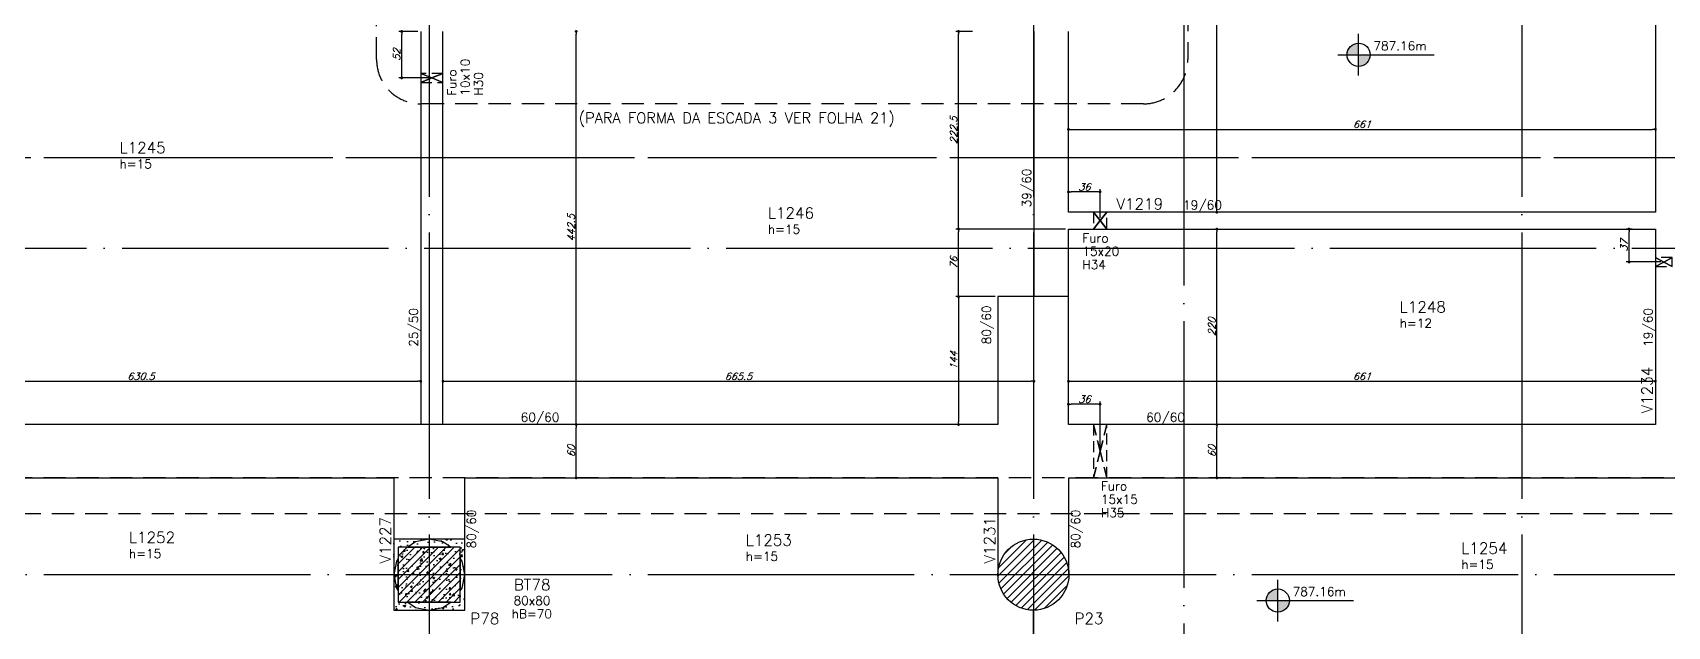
# Model space of a CAD drawing. Extents: x -4228 to 5417, y -2048 to 2452.
# Drawn here: x -2387 to -546, y -543 to 126 of the extents above; entities that cross this region are included whole.
import ezdxf
from ezdxf.enums import TextEntityAlignment as Align

# ---------------------------------------------------------------- set-up
doc = ezdxf.new("R2010")
doc.units = 0
doc.header["$LTSCALE"] = 50
doc.header["$MEASUREMENT"] = 0
for name, pattern in [('DASHED', [0.75, 0.5, -0.25]), ('EIXO', [6.8, 6, -0.4, 0, -0.4]), ('HIDDEN', [0.375, 0.25, -0.125])]:
    doc.linetypes.add(name, pattern=pattern)
doc.layers.get('0').update_dxf_attribs({"linetype": 'CONTINUOUS'})
doc.layers.get('DEFPOINTS').update_dxf_attribs({"linetype": 'CONTINUOUS'})
for name, color, linetype in [('242', 3, 'CONTINUOUS'), ('71', 6, 'CONTINUOUS'), ('F-AUX-RED', 1, 'CONTINUOUS'), ('F-BLOCOS', 3, 'CONTINUOUS'), ('F-BLOCOS-DIM', 2, 'CONTINUOUS'), ('F-BLOCOS-HACH', 1, 'CONTINUOUS'), ('F-BLOCOS-NOME', 3, 'CONTINUOUS'), ('F-COTAS', 106, 'CONTINUOUS'), ('F-COTAS-FUROS', 50, 'CONTINUOUS'), ('F-EIXO', 12, 'EIXO'), ('F-FURO-PAREDE', 2, 'HIDDEN'), ('F-FURO-PAREDE-TEXTOS', 2, 'CONTINUOUS'), ('F-LAJES', 3, 'CONTINUOUS'), ('F-LAJES-DIM', 2, 'CONTINUOUS'), ('F-LAJES-NOME', 4, 'CONTINUOUS'), ('F-NÍVEL-PLANTA', 2, 'CONTINUOUS'), ('F-PILARES-HACH', 174, 'CONTINUOUS'), ('F-PILARES-M', 170, 'CONTINUOUS'), ('F-PILARES-NOME', 170, 'CONTINUOUS'), ('F-PILARES-S', 170, 'CONTINUOUS'), ('F-PILARES-V', 170, 'CONTINUOUS'), ('F-TEXTO', 6, 'CONTINUOUS'), ('F-VIGAS', 3, 'CONTINUOUS'), ('F-VIGAS-DIM', 2, 'CONTINUOUS'), ('F-VIGAS-NOME', 4, 'CONTINUOUS')]:
    doc.layers.add(name, color=color, linetype=linetype)
doc.styles.add('CP-TEXT-INCL', font='simplex.shx', dxfattribs={"oblique": 20})
doc.styles.add('CP-TEXTO', font='simplex.shx')
doc.styles.add('MCP', font='simplex.shx')
doc.styles.add('ROMANS', font='simplex.shx')
doc.dimstyles.new('CP-COTAS-50', dxfattribs={"dimscale": 0.64, "dimtxt": 12.5, "dimasz": 5, "dimexe": 5, "dimexo": 5, "dimgap": 2.5, "dimtad": 1, "dimdec": 1, "dimdsep": 46, "dimtxsty": 'CP-TEXT-INCL', "dimblk1": 'DOT', "dimblk2": 'DOT', "dimsah": 1, "dimcen": 9, "dimclrd": 256, "dimclre": 256, "dimclrt": 256, "dimadec": 0, "dimazin": 0, "dimtfac": 1, "dimtdec": 1, "dimtmove": 2, "dimatfit": 3, "dimldrblk": 'DOT', "dimfxl": 0, "dimtolj": 1, "dimarcsym": 0})

# ---------------------------------------------------------------- blocks, each defined once
blk = doc.blocks.new('Nível - Planta')
at = {"layer": 'F-NÍVEL-PLANTA'}
h = blk.add_hatch(color=71, dxfattribs=at)
h.paths.add_polyline_path([(0, 0), (0, 0.26, 0.414214), (-0.26, 0)])
h.paths.add_polyline_path([(0.26, 0), (0, 0), (0, -0.26, 0.414214)])
for p, q in [((0, -0.469), (0, 0.469)), ((-0.469, 0), (1.704, 0))]:
    blk.add_line(p, q, dxfattribs=at)
blk.add_circle((0, 0), 0.26, dxfattribs=at)
at = {"layer": 'F-TEXTO', "color": 3, "style": 'MCP'}
blk.add_attdef('NÍVEL', (0.333, 0.102), '', height=0.2, dxfattribs=at)
blk = doc.blocks.new('*U26')
at = {"layer": 'F-EIXO'}
blk.add_line((0, 0), (7285, 0), dxfattribs=at)
at = {"layer": 'F-TEXTO', "style": 'ROMANS'}
blk.add_attdef('EIXO', text='', height=17.5, dxfattribs=at).set_placement((-28.2072, 0), align=Align.MIDDLE_CENTER)
blk = doc.blocks.new('*U27')
at = {"layer": 'F-EIXO'}
blk.add_line((0, 0), (7197, 0), dxfattribs=at)
at = {"layer": 'F-TEXTO', "style": 'ROMANS'}
blk.add_attdef('EIXO', text='', height=17.5, dxfattribs=at).set_placement((-28.2072, 0), align=Align.MIDDLE_CENTER)
blk = doc.blocks.new('*U16')
at = {"layer": 'F-EIXO'}
blk.add_line((0, 0), (0, -2755), dxfattribs=at)
at = {"layer": 'F-TEXTO', "style": 'ROMANS'}
blk.add_attdef('EIXO', text='', height=17.5, rotation=360, dxfattribs=at).set_placement((0, 28.2072), align=Align.MIDDLE_CENTER)
blk = doc.blocks.new('*U18')
at = {"layer": 'F-EIXO'}
blk.add_line((0, 0), (0, -2755), dxfattribs=at)
at = {"layer": 'F-TEXTO', "style": 'ROMANS'}
blk.add_attdef('EIXO', text='', height=17.5, rotation=360, dxfattribs=at).set_placement((0, 28.2072), align=Align.MIDDLE_CENTER)
blk = doc.blocks.new('*U29')
at = {"layer": 'F-EIXO'}
blk.add_line((0, 0), (7285, 0), dxfattribs=at)
at = {"layer": 'F-TEXTO', "style": 'ROMANS'}
blk.add_attdef('EIXO', text='', height=17.5, dxfattribs=at).set_placement((-28.2072, 0), align=Align.MIDDLE_CENTER)
blk = doc.blocks.new('*U32')
at = {"layer": 'F-EIXO'}
blk.add_line((0, 0), (7285, 0), dxfattribs=at)
at = {"layer": 'F-TEXTO', "style": 'ROMANS'}
blk.add_attdef('EIXO', text='', height=17.5, dxfattribs=at).set_placement((-28.2072, 0), align=Align.MIDDLE_CENTER)
blk = doc.blocks.new('*U37')
at = {"layer": 'F-EIXO'}
blk.add_line((0, 0), (0, -2655), dxfattribs=at)
at = {"layer": 'F-TEXTO', "style": 'ROMANS'}
blk.add_attdef('EIXO', text='', height=17.5, rotation=360, dxfattribs=at).set_placement((0, 28.2), align=Align.MIDDLE_CENTER)
blk = doc.blocks.new('*U41')
at = {"layer": 'F-EIXO'}
blk.add_line((0, 0), (0, -2755), dxfattribs=at)
at = {"layer": 'F-TEXTO', "style": 'ROMANS'}
blk.add_attdef('EIXO', text='', height=17.5, rotation=360, dxfattribs=at).set_placement((0, 28.2072), align=Align.MIDDLE_CENTER)
blk = doc.blocks.new('_DOT')
at = {"color": 0, "linetype": 'ByBlock'}
blk.add_line((-0.5, 0), (-1, 0), dxfattribs=at)
at = {"color": 0, "linetype": 'ByBlock', "const_width": 0.5}
blk.add_lwpolyline([(-0.25, 0, 1), (0.25, 0, 1)], format="xyb", close=True, dxfattribs=at)
blk = doc.blocks.new('*D52')
at = {"layer": 'DEFPOINTS', "color": 0, "linetype": 'Continuous', "transparency": 16777216}
for p in [(-3490, -415.5), (3259.5, -555.5), (3259.5, -687.9)]:
    blk.add_point(p, dxfattribs=at)
at = {"layer": 'F-COTAS', "linetype": 'Continuous', "lineweight": -2, "transparency": 16777216}
for p, q in [((-3490, -418.7), (-3490, -691.1)), ((3259.5, -558.7), (3259.5, -691.1)), ((-3486.8, -687.9), (3256.3, -687.9))]:
    blk.add_line(p, q, dxfattribs=at)
at = {"layer": 'F-COTAS', "linetype": 'Continuous', "lineweight": -2, "transparency": 16777216, "xscale": 3.2, "yscale": 3.2, "zscale": 3.2, "rotation": 180}
blk.add_blockref('_DOT', (-3490, -687.9), dxfattribs=at)
at = {"layer": 'F-COTAS', "linetype": 'Continuous', "lineweight": -2, "transparency": 16777216, "xscale": 3.2, "yscale": 3.2, "zscale": 3.2}
blk.add_blockref('_DOT', (3259.5, -687.9), dxfattribs=at)
at = {"layer": 'F-COTAS', "linetype": 'Continuous', "transparency": 16777216, "insert": (-115.2, -682.3), "char_height": 8, "attachment_point": 5, "style": 'CP-TEXT-INCL'}
blk.add_mtext('\\A1;6749.5', dxfattribs=at)
blk = doc.blocks.new('*D370')
at = {"layer": 'DEFPOINTS', "color": 0, "linetype": 'Continuous', "transparency": 16777216}
for p in [(-1052.9, -315.5), (-1052.9, -315.5), (-1052.9, -375.5)]:
    blk.add_point(p, dxfattribs=at)
at = {"layer": 'F-COTAS', "linetype": 'Continuous', "lineweight": -2, "transparency": 16777216}
blk.add_line((-1052.9, -372.3), (-1052.9, -318.7), dxfattribs=at)
at = {"layer": 'F-COTAS', "linetype": 'Continuous', "lineweight": -2, "transparency": 16777216, "xscale": 3.2, "yscale": 3.2, "zscale": 3.2}
for p, rotation in [((-1052.9, -315.5), 90), ((-1052.9, -375.5), 270)]:
    blk.add_blockref('_DOT', p, dxfattribs=dict(at, rotation=rotation))
at = {"layer": 'F-COTAS', "linetype": 'Continuous', "transparency": 16777216, "insert": (-1058.5, -345.5), "char_height": 8, "attachment_point": 5, "rotation": 90, "style": 'CP-TEXT-INCL'}
blk.add_mtext('\\A1;60', dxfattribs=at)
blk = doc.blocks.new('*D371')
at = {"layer": 'DEFPOINTS', "color": 0, "linetype": 'Continuous', "transparency": 16777216}
for p in [(-1052.9, -95.5), (-1052.9, -95.5), (-1052.9, -315.5)]:
    blk.add_point(p, dxfattribs=at)
at = {"layer": 'F-COTAS', "linetype": 'Continuous', "lineweight": -2, "transparency": 16777216}
blk.add_line((-1052.9, -312.3), (-1052.9, -98.7), dxfattribs=at)
at = {"layer": 'F-COTAS', "linetype": 'Continuous', "lineweight": -2, "transparency": 16777216, "xscale": 3.2, "yscale": 3.2, "zscale": 3.2}
for p, rotation in [((-1052.9, -95.5), 90), ((-1052.9, -315.5), 270)]:
    blk.add_blockref('_DOT', p, dxfattribs=dict(at, rotation=rotation))
at = {"layer": 'F-COTAS', "linetype": 'Continuous', "transparency": 16777216, "insert": (-1058.5, -205.5), "char_height": 8, "attachment_point": 5, "rotation": 90, "style": 'CP-TEXT-INCL'}
blk.add_mtext('\\A1;220', dxfattribs=at)
blk = doc.blocks.new('*D372')
at = {"layer": 'DEFPOINTS', "color": 0, "linetype": 'Continuous', "transparency": 16777216}
for p in [(-1052.9, 474.5), (-1052.9, 474.5), (-1052.9, -76.5)]:
    blk.add_point(p, dxfattribs=at)
at = {"layer": 'F-COTAS', "linetype": 'Continuous', "lineweight": -2, "transparency": 16777216}
blk.add_line((-1052.9, -73.3), (-1052.9, 471.3), dxfattribs=at)
at = {"layer": 'F-COTAS', "linetype": 'Continuous', "lineweight": -2, "transparency": 16777216, "xscale": 3.2, "yscale": 3.2, "zscale": 3.2}
for p, rotation in [((-1052.9, 474.5), 90), ((-1052.9, -76.5), 270)]:
    blk.add_blockref('_DOT', p, dxfattribs=dict(at, rotation=rotation))
at = {"layer": 'F-COTAS', "linetype": 'Continuous', "transparency": 16777216, "insert": (-1058.5, 199), "char_height": 8, "attachment_point": 5, "rotation": 90, "style": 'CP-TEXT-INCL'}
blk.add_mtext('\\A1;551', dxfattribs=at)
blk = doc.blocks.new('*D375')
at = {"layer": 'DEFPOINTS', "color": 0, "linetype": 'Continuous', "transparency": 16777216}
for p in [(-1774.5, -315.5), (-1774.5, -315.5), (-1774.5, -375.5)]:
    blk.add_point(p, dxfattribs=at)
at = {"layer": 'F-COTAS', "linetype": 'Continuous', "lineweight": -2, "transparency": 16777216}
blk.add_line((-1774.5, -372.3), (-1774.5, -318.7), dxfattribs=at)
at = {"layer": 'F-COTAS', "linetype": 'Continuous', "lineweight": -2, "transparency": 16777216, "xscale": 3.2, "yscale": 3.2, "zscale": 3.2}
for p, rotation in [((-1774.5, -315.5), 90), ((-1774.5, -375.5), 270)]:
    blk.add_blockref('_DOT', p, dxfattribs=dict(at, rotation=rotation))
at = {"layer": 'F-COTAS', "linetype": 'Continuous', "transparency": 16777216, "insert": (-1780.1, -345.5), "char_height": 8, "attachment_point": 5, "rotation": 90, "style": 'CP-TEXT-INCL'}
blk.add_mtext('\\A1;60', dxfattribs=at)
blk = doc.blocks.new('*D376')
at = {"layer": 'DEFPOINTS', "color": 0, "linetype": 'Continuous', "transparency": 16777216}
for p in [(-1774.5, 127), (-1774.5, 127), (-1774.5, -315.5)]:
    blk.add_point(p, dxfattribs=at)
at = {"layer": 'F-COTAS', "linetype": 'Continuous', "lineweight": -2, "transparency": 16777216}
blk.add_line((-1774.5, -312.3), (-1774.5, 123.8), dxfattribs=at)
at = {"layer": 'F-COTAS', "linetype": 'Continuous', "lineweight": -2, "transparency": 16777216, "xscale": 3.2, "yscale": 3.2, "zscale": 3.2}
for p, rotation in [((-1774.5, 127), 90), ((-1774.5, -315.5), 270)]:
    blk.add_blockref('_DOT', p, dxfattribs=dict(at, rotation=rotation))
at = {"layer": 'F-COTAS', "linetype": 'Continuous', "transparency": 16777216, "insert": (-1780.1, -94.2), "char_height": 8, "attachment_point": 5, "rotation": 90, "style": 'CP-TEXT-INCL'}
blk.add_mtext('\\A1;442.5', dxfattribs=at)
blk = doc.blocks.new('*D398')
at = {"layer": 'DEFPOINTS', "color": 0, "linetype": 'Continuous', "transparency": 16777216}
for p in [(-2580, -266.8), (-1949.5, -266.8), (-1949.5, -266.8)]:
    blk.add_point(p, dxfattribs=at)
at = {"layer": 'F-COTAS', "linetype": 'Continuous', "lineweight": -2, "transparency": 16777216}
blk.add_line((-2576.8, -266.8), (-1952.7, -266.8), dxfattribs=at)
at = {"layer": 'F-COTAS', "linetype": 'Continuous', "lineweight": -2, "transparency": 16777216, "xscale": 3.2, "yscale": 3.2, "zscale": 3.2, "rotation": 180}
blk.add_blockref('_DOT', (-2580, -266.8), dxfattribs=at)
at = {"layer": 'F-COTAS', "linetype": 'Continuous', "lineweight": -2, "transparency": 16777216, "xscale": 3.2, "yscale": 3.2, "zscale": 3.2}
blk.add_blockref('_DOT', (-1949.5, -266.8), dxfattribs=at)
at = {"layer": 'F-COTAS', "linetype": 'Continuous', "transparency": 16777216, "insert": (-2264.8, -261.2), "char_height": 8, "attachment_point": 5, "style": 'CP-TEXT-INCL'}
blk.add_mtext('\\A1;630.5', dxfattribs=at)
blk = doc.blocks.new('*D399')
at = {"layer": 'DEFPOINTS', "color": 0, "linetype": 'Continuous', "transparency": 16777216}
for p in [(-1924.5, -266.8), (-1259, -266.8), (-1259, -266.8)]:
    blk.add_point(p, dxfattribs=at)
at = {"layer": 'F-COTAS', "linetype": 'Continuous', "lineweight": -2, "transparency": 16777216}
blk.add_line((-1921.3, -266.8), (-1262.2, -266.8), dxfattribs=at)
at = {"layer": 'F-COTAS', "linetype": 'Continuous', "lineweight": -2, "transparency": 16777216, "xscale": 3.2, "yscale": 3.2, "zscale": 3.2, "rotation": 180}
blk.add_blockref('_DOT', (-1924.5, -266.8), dxfattribs=at)
at = {"layer": 'F-COTAS', "linetype": 'Continuous', "lineweight": -2, "transparency": 16777216, "xscale": 3.2, "yscale": 3.2, "zscale": 3.2}
blk.add_blockref('_DOT', (-1259, -266.8), dxfattribs=at)
at = {"layer": 'F-COTAS', "linetype": 'Continuous', "transparency": 16777216, "insert": (-1591.8, -261.2), "char_height": 8, "attachment_point": 5, "style": 'CP-TEXT-INCL'}
blk.add_mtext('\\A1;665.5', dxfattribs=at)
blk = doc.blocks.new('*D400')
at = {"layer": 'DEFPOINTS', "color": 0, "linetype": 'Continuous', "transparency": 16777216}
for p in [(-1220, -266.8), (-559, -266.8), (-559, -266.8)]:
    blk.add_point(p, dxfattribs=at)
at = {"layer": 'F-COTAS', "linetype": 'Continuous', "lineweight": -2, "transparency": 16777216}
blk.add_line((-1216.8, -266.8), (-562.2, -266.8), dxfattribs=at)
at = {"layer": 'F-COTAS', "linetype": 'Continuous', "lineweight": -2, "transparency": 16777216, "xscale": 3.2, "yscale": 3.2, "zscale": 3.2, "rotation": 180}
blk.add_blockref('_DOT', (-1220, -266.8), dxfattribs=at)
at = {"layer": 'F-COTAS', "linetype": 'Continuous', "lineweight": -2, "transparency": 16777216, "xscale": 3.2, "yscale": 3.2, "zscale": 3.2}
blk.add_blockref('_DOT', (-559, -266.8), dxfattribs=at)
at = {"layer": 'F-COTAS', "linetype": 'Continuous', "transparency": 16777216, "insert": (-889.5, -261.2), "char_height": 8, "attachment_point": 5, "style": 'CP-TEXT-INCL'}
blk.add_mtext('\\A1;661', dxfattribs=at)
blk = doc.blocks.new('*D423')
at = {"layer": 'DEFPOINTS', "color": 0, "linetype": 'Continuous', "transparency": 16777216}
for p in [(-1220, 16.8), (-559, 16.8), (-559, 16.8)]:
    blk.add_point(p, dxfattribs=at)
at = {"layer": 'F-COTAS', "linetype": 'Continuous', "lineweight": -2, "transparency": 16777216}
blk.add_line((-1216.8, 16.8), (-562.2, 16.8), dxfattribs=at)
at = {"layer": 'F-COTAS', "linetype": 'Continuous', "lineweight": -2, "transparency": 16777216, "xscale": 3.2, "yscale": 3.2, "zscale": 3.2, "rotation": 180}
blk.add_blockref('_DOT', (-1220, 16.8), dxfattribs=at)
at = {"layer": 'F-COTAS', "linetype": 'Continuous', "lineweight": -2, "transparency": 16777216, "xscale": 3.2, "yscale": 3.2, "zscale": 3.2}
blk.add_blockref('_DOT', (-559, 16.8), dxfattribs=at)
at = {"layer": 'F-COTAS', "linetype": 'Continuous', "transparency": 16777216, "insert": (-889.5, 22.4), "char_height": 8, "attachment_point": 5, "style": 'CP-TEXT-INCL'}
blk.add_mtext('\\A1;661', dxfattribs=at)
blk = doc.blocks.new('*D462')
at = {"layer": 'DEFPOINTS', "color": 0, "linetype": 'Continuous', "transparency": 16777216}
for p in [(-1220, -292.6), (-1220, -298.8), (-1184.4, -345.5)]:
    blk.add_point(p, dxfattribs=at)
at = {"layer": 'F-COTAS-FUROS', "linetype": 'Continuous', "lineweight": -2, "transparency": 16777216}
for p, q in [((-1220, -295.6), (-1220, -289.4)), ((-1187.6, -292.6), (-1216.8, -292.6)), ((-1184.4, -342.3), (-1184.4, -289.4))]:
    blk.add_line(p, q, dxfattribs=at)
at = {"layer": 'F-COTAS-FUROS', "linetype": 'Continuous', "lineweight": -2, "transparency": 16777216, "xscale": 3.2, "yscale": 3.2, "zscale": 3.2, "rotation": 180}
blk.add_blockref('_DOT', (-1220, -292.6), dxfattribs=at)
at = {"layer": 'F-COTAS-FUROS', "linetype": 'Continuous', "lineweight": -2, "transparency": 16777216, "xscale": 3.2, "yscale": 3.2, "zscale": 3.2}
blk.add_blockref('_DOT', (-1184.4, -292.6), dxfattribs=at)
at = {"layer": 'F-COTAS-FUROS', "linetype": 'Continuous', "transparency": 16777216, "insert": (-1202.2, -287), "char_height": 8, "attachment_point": 5, "style": 'CP-TEXT-INCL'}
blk.add_mtext('\\A1;36', dxfattribs=at)
blk = doc.blocks.new('*D464')
at = {"layer": 'DEFPOINTS', "color": 0, "linetype": 'Continuous', "transparency": 16777216}
for p in [(-588.6, -95.5), (-582.1, -95.5), (-549.5, -132.5)]:
    blk.add_point(p, dxfattribs=at)
at = {"layer": 'F-COTAS-FUROS', "linetype": 'Continuous', "lineweight": -2, "transparency": 16777216}
for p, q in [((-585.3, -95.5), (-591.8, -95.5)), ((-588.6, -129.3), (-588.6, -98.7)), ((-552.7, -132.5), (-591.8, -132.5))]:
    blk.add_line(p, q, dxfattribs=at)
at = {"layer": 'F-COTAS-FUROS', "linetype": 'Continuous', "lineweight": -2, "transparency": 16777216, "xscale": 3.2, "yscale": 3.2, "zscale": 3.2}
for p, rotation in [((-588.6, -95.5), 90), ((-588.6, -132.5), 270)]:
    blk.add_blockref('_DOT', p, dxfattribs=dict(at, rotation=rotation))
at = {"layer": 'F-COTAS-FUROS', "linetype": 'Continuous', "transparency": 16777216, "insert": (-594.2, -114), "char_height": 8, "attachment_point": 5, "rotation": 90, "style": 'CP-TEXT-INCL'}
blk.add_mtext('\\A1;37', dxfattribs=at)
blk = doc.blocks.new('*D466')
at = {"layer": 'DEFPOINTS', "color": 0, "linetype": 'Continuous', "transparency": 16777216}
for p in [(-1220, -53.6), (-1220, -67.9), (-1184.4, -86)]:
    blk.add_point(p, dxfattribs=at)
at = {"layer": 'F-COTAS-FUROS', "linetype": 'Continuous', "lineweight": -2, "transparency": 16777216}
for p, q in [((-1220, -64.7), (-1220, -50.4)), ((-1187.6, -53.6), (-1216.8, -53.6)), ((-1184.4, -82.8), (-1184.4, -50.4))]:
    blk.add_line(p, q, dxfattribs=at)
at = {"layer": 'F-COTAS-FUROS', "linetype": 'Continuous', "lineweight": -2, "transparency": 16777216, "xscale": 3.2, "yscale": 3.2, "zscale": 3.2, "rotation": 180}
blk.add_blockref('_DOT', (-1220, -53.6), dxfattribs=at)
at = {"layer": 'F-COTAS-FUROS', "linetype": 'Continuous', "lineweight": -2, "transparency": 16777216, "xscale": 3.2, "yscale": 3.2, "zscale": 3.2}
blk.add_blockref('_DOT', (-1184.4, -53.6), dxfattribs=at)
at = {"layer": 'F-COTAS-FUROS', "linetype": 'Continuous', "transparency": 16777216, "insert": (-1202.2, -48), "char_height": 8, "attachment_point": 5, "style": 'CP-TEXT-INCL'}
blk.add_mtext('\\A1;36', dxfattribs=at)
blk = doc.blocks.new('*D467')
at = {"layer": 'DEFPOINTS', "color": 0, "linetype": 'Continuous', "transparency": 16777216}
for p in [(-1971, 127), (-1949.5, 127), (-1937, 74.7)]:
    blk.add_point(p, dxfattribs=at)
at = {"layer": 'F-COTAS-FUROS', "linetype": 'Continuous', "lineweight": -2, "transparency": 16777216}
for p, q in [((-1952.7, 127), (-1974.2, 127)), ((-1971, 77.9), (-1971, 123.8)), ((-1940.2, 74.7), (-1974.2, 74.7))]:
    blk.add_line(p, q, dxfattribs=at)
at = {"layer": 'F-COTAS-FUROS', "linetype": 'Continuous', "lineweight": -2, "transparency": 16777216, "xscale": 3.2, "yscale": 3.2, "zscale": 3.2}
for p, rotation in [((-1971, 127), 90), ((-1971, 74.7), 270)]:
    blk.add_blockref('_DOT', p, dxfattribs=dict(at, rotation=rotation))
at = {"layer": 'F-COTAS-FUROS', "linetype": 'Continuous', "transparency": 16777216, "insert": (-1976.6, 100.8), "char_height": 8, "attachment_point": 5, "rotation": 90, "style": 'CP-TEXT-INCL'}
blk.add_mtext('\\A1;52', dxfattribs=at)
blk = doc.blocks.new('*D537')
at = {"layer": 'DEFPOINTS', "color": 0, "linetype": 'Continuous', "transparency": 16777216}
for p in [(-1343.8, -95.5), (-1220, -95.5), (-1299.5, -171.5)]:
    blk.add_point(p, dxfattribs=at)
at = {"layer": 'F-COTAS', "linetype": 'Continuous', "lineweight": -2, "transparency": 16777216}
for p, q in [((-1223.2, -95.5), (-1347, -95.5)), ((-1343.8, -168.3), (-1343.8, -98.7)), ((-1302.7, -171.5), (-1347, -171.5))]:
    blk.add_line(p, q, dxfattribs=at)
at = {"layer": 'F-COTAS', "linetype": 'Continuous', "lineweight": -2, "transparency": 16777216, "xscale": 3.2, "yscale": 3.2, "zscale": 3.2}
for p, rotation in [((-1343.8, -95.5), 90), ((-1343.8, -171.5), 270)]:
    blk.add_blockref('_DOT', p, dxfattribs=dict(at, rotation=rotation))
at = {"layer": 'F-COTAS', "linetype": 'Continuous', "transparency": 16777216, "insert": (-1349.4, -133.5), "char_height": 8, "attachment_point": 5, "rotation": 90, "style": 'CP-TEXT-INCL'}
blk.add_mtext('\\A1;76', dxfattribs=at)
blk = doc.blocks.new('*D538')
at = {"layer": 'DEFPOINTS', "color": 0, "linetype": 'Continuous', "transparency": 16777216}
for p in [(-1299.5, -171.5), (-1343.8, -315.5), (-1324.7, -315.5)]:
    blk.add_point(p, dxfattribs=at)
at = {"layer": 'F-COTAS', "linetype": 'Continuous', "lineweight": -2, "transparency": 16777216}
for p, q in [((-1302.7, -171.5), (-1347, -171.5)), ((-1343.8, -174.7), (-1343.8, -312.3)), ((-1327.9, -315.5), (-1347, -315.5))]:
    blk.add_line(p, q, dxfattribs=at)
at = {"layer": 'F-COTAS', "linetype": 'Continuous', "lineweight": -2, "transparency": 16777216, "xscale": 3.2, "yscale": 3.2, "zscale": 3.2}
for p, rotation in [((-1343.8, -171.5), 90), ((-1343.8, -315.5), 270)]:
    blk.add_blockref('_DOT', p, dxfattribs=dict(at, rotation=rotation))
at = {"layer": 'F-COTAS', "linetype": 'Continuous', "transparency": 16777216, "insert": (-1349.4, -243.5), "char_height": 8, "attachment_point": 5, "rotation": 90, "style": 'CP-TEXT-INCL'}
blk.add_mtext('\\A1;144', dxfattribs=at)
blk = doc.blocks.new('*D539')
at = {"layer": 'DEFPOINTS', "color": 0, "linetype": 'Continuous', "transparency": 16777216}
for p in [(-1343.8, 127), (-1324.9, 127), (-1220, -95.5)]:
    blk.add_point(p, dxfattribs=at)
at = {"layer": 'F-COTAS', "linetype": 'Continuous', "lineweight": -2, "transparency": 16777216}
for p, q in [((-1328.1, 127), (-1347, 127)), ((-1343.8, -92.3), (-1343.8, 123.8)), ((-1223.2, -95.5), (-1347, -95.5))]:
    blk.add_line(p, q, dxfattribs=at)
at = {"layer": 'F-COTAS', "linetype": 'Continuous', "lineweight": -2, "transparency": 16777216, "xscale": 3.2, "yscale": 3.2, "zscale": 3.2}
for p, rotation in [((-1343.8, 127), 90), ((-1343.8, -95.5), 270)]:
    blk.add_blockref('_DOT', p, dxfattribs=dict(at, rotation=rotation))
at = {"layer": 'F-COTAS', "linetype": 'Continuous', "transparency": 16777216, "insert": (-1349.4, 15.8), "char_height": 8, "attachment_point": 5, "rotation": 90, "style": 'CP-TEXT-INCL'}
blk.add_mtext('\\A1;222.5', dxfattribs=at)

msp = doc.modelspace()

# ---------------------------------------------------------------- hatches: boundary and pattern name
at = {"layer": 'F-BLOCOS-HACH'}
h = msp.add_hatch(dxfattribs=at)
h.set_pattern_fill('AR-CONC', color=256, scale=3)
h.set_pattern_definition([(50, (2495.638, -1936.557), (21.517805, -1.882564), [2.25, -24.75]), (355, (2495.638, -1936.557), (-4.16254, 22.56576), [1.8, -19.8]), (100.45144, (2497.432, -1936.714), (17.355265, 20.6832), [1.91221, -21.03426]), (46.1842, (2495.638, -1930.557), (32.01724, -4.96558), [3.375, -37.125]), (96.6356, (2498.307, -1930.97), (28.03986, 29.22356), [2.8683, -31.55141]), (351.1842, (2495.64, -1930.557), (28.03986, 29.22356), [2.7, -29.7]), (21, (2498.638, -1932.057), (17.90721, -12.07857), [2.25, -24.75]), (326, (2498.638, -1932.057), (7.29946, 21.7545), [1.8, -19.8]), (71.45144, (2500.13, -1933.064), (25.20667, 9.67593), [1.91221, -21.03426]), (37.5, (2495.6384, -1936.557), (0.364796, 9.986816), [0, -19.56, 0, -20.1, 0, -19.875]), (7.5, (2495.638, -1936.557), (7.892086, 11.832351), [0, -11.46, 0, -19.11, 0, -7.575]), (327.5, (2488.9484, -1936.557), (16.014673, -0.676646), [0, -7.5, 0, -23.4, 0, -31.05]), (317.5, (2485.948, -1936.557), (17.495585, 3.00315), [0, -9.75, 0, -15.54, 0, -22.05])])
h.paths.add_polyline_path([(-1900, -524.5), (-1900, -444.5), (-1980, -444.5), (-1980, -524.5)])
at = {"layer": 'F-PILARES-HACH', "linetype": 'Continuous'}
h = msp.add_hatch(dxfattribs=at)
h.set_pattern_fill('ANSI31', color=256, scale=50, style=0)
h.paths.add_polyline_path([(-1975, -515.5), (-1905, -515.5), (-1905, -453.5), (-1975, -453.5)], flags=16)
h = msp.add_hatch(dxfattribs=at)
h.set_pattern_fill('ANSI31', color=256, scale=50)
edge = h.paths.add_edge_path()
edge.add_arc((-1259.5, -484.5), 40, 0, 360)

# ---------------------------------------------------------------- linework, layer by layer
at = {"layer": '242', "linetype": 'Continuous'}
for p, q in [((-1940, -450.049), (-1940, -450.049)), ((-1976.789, -484.5), (-1976.789, -484.5)), ((-1940, -484.5), (-1940, -484.5)), ((-1940, -484.5), (-1940, -484.5)), ((-1940, -484.5), (-1940, -484.5)), ((-1940, -484.5), (-1940, -484.5)), ((-1940, -484.5), (-1940, -484.5)), ((-1903.211, -484.5), (-1903.211, -484.5)), ((-1259.5, -484.5), (-1259.5, -484.5)), ((-1940, -518.951), (-1940, -518.951))]:
    msp.add_line(p, q, dxfattribs=at)
at = {"layer": '71', "color": 1, "linetype": 'DASHED'}
for p, q in [((-249.5, -375.5), (-3450, -375.5)), ((-3490, -415.5), (-249.5, -415.5))]:
    msp.add_line(p, q, dxfattribs=at)
at = {"layer": 'F-AUX-RED', "color": 4, "linetype": 'DASHED'}
msp.add_lwpolyline([(-1949.294, 539.758), (-1135.673, 539.758, -0.41421356), (-1085.673, 489.758), (-1085.673, 95.469, -0.41421356), (-1135.673, 45.469), (-1949.294, 45.469, -0.41421356), (-1999.294, 95.469), (-1999.294, 489.758, -0.41421356)], format="xyb", close=True, dxfattribs=at)
at = {"layer": 'F-BLOCOS', "color": 2, "linetype": 'Continuous'}
msp.add_lwpolyline([(-1900, -524.5), (-1900, -444.5), (-1980, -444.5), (-1980, -524.5), (-1900, -524.5)], dxfattribs=at)
at = {"layer": 'F-EIXO'}
msp.add_line((-3709.089, -15), (3550.572, -15), dxfattribs=at)
at = {"layer": 'F-FURO-PAREDE'}
for points in [[(-1937, 74.656), (-1924.5, 69.656), (-1924.5, 79.656), (-1937, 74.656), (-1924.5, 79.656), (-1949.5, 79.656), (-1937, 74.656), (-1949.5, 79.656), (-1949.5, 69.656), (-1937, 74.656), (-1949.5, 69.656), (-1924.5, 69.656), (-1937, 74.656)], [(-1184.4, -86), (-1191.9, -95.5), (-1176.9, -95.5), (-1184.4, -86), (-1176.9, -95.5), (-1176.9, -76.5), (-1184.4, -86), (-1176.9, -76.5), (-1191.9, -76.5), (-1184.4, -86), (-1191.9, -76.5), (-1191.9, -95.5), (-1184.4, -86)], [(-549.5, -132.545), (-540, -137.545), (-540, -127.545), (-549.5, -132.545), (-540, -127.545), (-559, -127.545), (-549.5, -132.545), (-559, -127.545), (-559, -137.545), (-549.5, -132.545), (-559, -137.545), (-540, -137.545), (-549.5, -132.545)], [(-1184.4, -345.5), (-1191.9, -375.5), (-1176.9, -375.5), (-1184.4, -345.5), (-1176.9, -375.5), (-1176.9, -315.5), (-1184.4, -345.5), (-1176.9, -315.5), (-1191.9, -315.5), (-1184.4, -345.5), (-1191.9, -315.5), (-1191.9, -375.5), (-1184.4, -345.5)]]:
    msp.add_lwpolyline(points, dxfattribs=at)
at = {"layer": 'F-LAJES', "linetype": 'Continuous'}
for p, q in [((-1940, -524.5), (-1940, -555.5)), ((-1259.5, -555.5), (-1259.5, -524.5))]:
    msp.add_line(p, q, dxfattribs=at)
at = {"layer": 'F-PILARES-M', "linetype": 'Continuous'}
for points in [[(-1940, -444.5), (-1955.307, -447.545), (-1964.22, -453.5), (-1915.78, -453.5), (-1924.693, -447.545), (-1940, -444.5)], [(-1975, -466.267), (-1976.955, -469.193), (-1980, -484.5), (-1976.955, -499.807), (-1975, -502.733), (-1975, -466.267)], [(-1905, -466.267), (-1905, -502.733), (-1903.045, -499.807), (-1900, -484.5), (-1903.045, -469.193), (-1905, -466.267)], [(-1915.78, -515.5), (-1964.22, -515.5), (-1955.307, -521.455), (-1940, -524.5), (-1924.693, -521.455), (-1915.78, -515.5)]]:
    msp.add_lwpolyline(points, dxfattribs=at)
at = {"layer": 'F-PILARES-S', "linetype": 'Continuous'}
msp.add_circle((-1259.5, -484.5), 40, dxfattribs=at)
at = {"layer": 'F-PILARES-V', "linetype": 'Continuous'}
msp.add_lwpolyline([(-1975, -515.5), (-1905, -515.5), (-1905, -453.5), (-1975, -453.5), (-1975, -515.5)], dxfattribs=at)
at = {"layer": 'F-VIGAS'}
for points in [[(-559, 164.5), (-559, -76.5)], [(-1949.5, 127), (-1949.5, -315.5)], [(-1924.5, -315.5), (-1924.5, 127)], [(-1259, 127), (-1259, -171.5)], [(-1220, -76.5), (-1220, 127)], [(-559, -76.5), (-1220, -76.5)], [(-1220, -95.5), (-559, -95.5)], [(-1220, -315.5), (-1220, -95.5)], [(-559, -95.5), (-559, -315.5)], [(-1299.5, -171.5), (-1299.5, -315.5)], [(-1220, -171.5), (-1299.5, -171.5)], [(-1949.5, -315.5), (-2580, -315.5)], [(-1924.5, -315.5), (-1949.5, -315.5)], [(-1299.5, -315.5), (-1924.5, -315.5)], [(-559, -315.5), (-1220, -315.5)], [(-2580, -375.5), (-1980, -375.5)], [(-1980, -375.5), (-1980, -484.5)], [(-1900, -484.5), (-1900, -375.5)], [(-1900, -375.5), (-1299.5, -375.5)], [(-1299.5, -375.5), (-1299.5, -484.5)], [(-1219.5, -375.5), (-549.5, -375.5)], [(-1219.5, -484.5), (-1219.5, -375.5)], [(-549.5, -375.5), (-249.5, -375.5)]]:
    msp.add_lwpolyline(points, dxfattribs=at)

# ---------------------------------------------------------------- block references
at = {"layer": 'F-EIXO', "linetype": 'Continuous'}
for name, p in [('*U18', (-1940, 1941.357)), ('*U41', (-1259.5, 1941.357)), ('*U16', (-709.5, 1941.357)), ('*U37', (-1090, 1841.357)), ('*U29', (-3734.274, -15)), ('*U32', (-3734.274, -15)), ('*U27', (-3646.32, -117)), ('*U26', (-3734.274, -484.5))]:
    msp.add_blockref(name, p, dxfattribs=at)
at = {"layer": 'F-NÍVEL-PLANTA', "linetype": 'Continuous', "xscale": 50, "yscale": 50, "zscale": 50}
for p in [(-893.21, 100.725), (-984.226, -513.637)]:
    msp.add_blockref('Nível - Planta', p, dxfattribs=at).add_auto_attribs({'NÍVEL': '787.16m'})

# ---------------------------------------------------------------- texts
at = {"layer": 'F-BLOCOS-DIM', "linetype": 'Continuous', "style": 'MCP'}
msp.add_text('80x80', height=10, dxfattribs=at).set_placement((-1844.995, -508.729), align=Align.TOP_LEFT)
msp.add_text(' hB=70', height=10, dxfattribs=at).set_placement((-1853.99, -533.543))
at = {"layer": 'F-BLOCOS-NOME', "linetype": 'Continuous', "style": 'MCP'}
msp.add_text('BT78', height=12.5, dxfattribs=at).set_placement((-1844.644, -502.023))
at = {"layer": 'F-FURO-PAREDE-TEXTOS', "linetype": 'Continuous', "style": 'MCP'}
for s, p in [('10x10', (-1894.5, 54.656)), ('Furo', (-1909.5, 54.656)), ('H30', (-1879.5, 54.656))]:
    msp.add_text(s, height=10, rotation=90, dxfattribs=at).set_placement(p)
for s, p in [('Furo', (-1204.4, -110.5)), ('15x20', (-1204.4, -125.5)), ('H34', (-1204.4, -140.5)), ('Furo', (-1183.479, -389.753)), ('15x15', (-1183.479, -404.753)), ('H35', (-1183.479, -419.753))]:
    msp.add_text(s, height=10, dxfattribs=at).set_placement(p)
at = {"layer": 'F-LAJES-DIM', "linetype": 'Continuous', "style": 'MCP'}
for s, p in [('h=15', (-2288.756, -27.111)), ('h=15', (-1558.604, -100.668)), ('h=12', (-846.943, -206.339)), ('h=15', (-2278.154, -465.764)), ('h=15', (-1583.483, -468.919)), ('h=15', (-777.56, -477.975))]:
    msp.add_text(s, height=10, dxfattribs=at).set_placement(p)
at = {"layer": 'F-LAJES-NOME', "linetype": 'Continuous', "style": 'MCP'}
for s, p in [('L1245', (-2288.756, -10.111)), ('L1246', (-1558.604, -83.668)), ('L1248', (-846.943, -189.339)), ('L1252', (-2278.154, -448.764)), ('L1253', (-1583.483, -451.919)), ('L1254', (-777.56, -460.975))]:
    msp.add_text(s, height=12.5, dxfattribs=at).set_placement(p)
at = {"layer": 'F-PILARES-NOME', "linetype": 'Continuous', "style": 'MCP'}
for s, p in [('P78', (-1893.75, -540.125)), ('P23', (-1213.25, -540.125))]:
    msp.add_text(s, height=12.5, dxfattribs=at).set_placement(p)
at = {"layer": 'F-TEXTO', "color": 3, "insert": (-1906.206, 35.694), "char_height": 12, "width": 687.52044, "attachment_point": 1, "style": 'CP-TEXTO'}
msp.add_mtext('\\pi134.61736;(PARA FORMA DA ESCADA 3 VER FOLHA 21)', dxfattribs=at)
at = {"layer": 'F-VIGAS-DIM', "linetype": 'Continuous', "style": 'MCP'}
for s, p in [('39/60', (-1262.125, -71.072)), ('80/60', (-1307.401, -225.239)), ('25/50', (-1952.625, -228)), ('19/60', (-562.125, -228)), ('80/60', (-1887.5, -455)), ('80/60', (-1207, -455))]:
    msp.add_text(s, height=10, rotation=90, dxfattribs=at).set_placement(p)
for s, p in [('19/60', (-1090.931, -73.375)), ('60/60', (-1837, -312.375)), ('60/60', (-1132.5, -312.375))]:
    msp.add_text(s, height=10, dxfattribs=at).set_placement(p)
at = {"layer": 'F-VIGAS-NOME', "linetype": 'Continuous', "style": 'MCP'}
msp.add_text('V1219', height=12.5, dxfattribs=at).set_placement((-1165.931, -73.375))
for s, p in [('V1234', (-562.125, -303)), ('V1227', (-1983.125, -472)), ('V1231', (-1302.625, -472))]:
    msp.add_text(s, height=12.5, rotation=90, dxfattribs=at).set_placement(p)

# ---------------------------------------------------------------- dimensions: what is measured, and where the dimension line sits
at = {"layer": 'F-COTAS', "linetype": 'Continuous'}
for base, p1, p2, angle, picture, middle in [((-1052.943, 474.5), (-1052.943, -76.5), (-1052.943, 474.5), 270, '*D372', (-1058.543, 199)), ((-1774.484, 127), (-1774.484, -315.5), (-1774.484, 127), 270, '*D376', (-1780.084, -94.25)), ((-1343.819, 127), (-1220, -95.5), (-1324.86, 127), 90, '*D539', (-1349.419, 15.75)), ((-559, 16.791), (-1220, 16.791), (-559, 16.791), 180, '*D423', (-889.5, 22.391)), ((-1343.819, -95.5), (-1299.5, -171.5), (-1220, -95.5), 90, '*D537', (-1349.419, -133.5)), ((-1052.943, -95.5), (-1052.943, -315.5), (-1052.943, -95.5), 270, '*D371', (-1058.543, -205.5)), ((-1343.819, -315.5), (-1299.5, -171.5), (-1324.695, -315.5), 90, '*D538', (-1349.419, -243.5)), ((-1949.5, -266.794), (-2580, -266.794), (-1949.5, -266.794), 180, '*D398', (-2264.75, -261.194)), ((-1259, -266.794), (-1924.5, -266.794), (-1259, -266.794), 180, '*D399', (-1591.75, -261.194)), ((-559, -266.794), (-1220, -266.794), (-559, -266.794), 180, '*D400', (-889.5, -261.194)), ((-1774.484, -315.5), (-1774.484, -375.5), (-1774.484, -315.5), 270, '*D375', (-1780.084, -345.5)), ((-1052.943, -315.5), (-1052.943, -375.5), (-1052.943, -315.5), 270, '*D370', (-1058.543, -345.5))]:
    dim = msp.add_linear_dim(base=base, p1=p1, p2=p2, angle=angle, dimstyle='CP-COTAS-50', override={"dimfxl": 7.5}, dxfattribs=at)
    dim.commit()
    dim.dimension.update_dxf_attribs({"geometry": picture, "text_midpoint": middle})
dim = msp.add_linear_dim(base=(3259.5, -687.899), p1=(-3490, -415.5), p2=(3259.5, -555.5), dimstyle='CP-COTAS-50', dxfattribs=at)
dim.commit()
dim.dimension.update_dxf_attribs({"geometry": '*D52', "text_midpoint": (-115.25, -682.299)})
at = {"layer": 'F-COTAS-FUROS', "linetype": 'Continuous'}
for base, p1, p2, picture, middle in [((-1971.045, 127), (-1937, 74.656), (-1949.5, 127), '*D467', (-1976.645, 100.828)), ((-588.574, -95.5), (-549.5, -132.545), (-582.142, -95.5), '*D464', (-594.174, -114.023))]:
    dim = msp.add_linear_dim(base=base, p1=p1, p2=p2, angle=90, dimstyle='CP-COTAS-50', override={"dimdec": 0, "dimfxl": 7.5}, dxfattribs=at)
    dim.commit()
    dim.dimension.update_dxf_attribs({"geometry": picture, "text_midpoint": middle})
for base, p1, p2, picture, middle in [((-1220, -53.559), (-1184.4, -86), (-1220, -67.857), '*D466', (-1202.2, -47.959)), ((-1220, -292.624), (-1184.4, -345.5), (-1220, -298.779), '*D462', (-1202.2, -287.024))]:
    dim = msp.add_linear_dim(base=base, p1=p1, p2=p2, dimstyle='CP-COTAS-50', override={"dimdec": 0, "dimfxl": 7.5}, dxfattribs=at)
    dim.commit()
    dim.dimension.update_dxf_attribs({"geometry": picture, "text_midpoint": middle})

doc.saveas('drawing.dxf')
